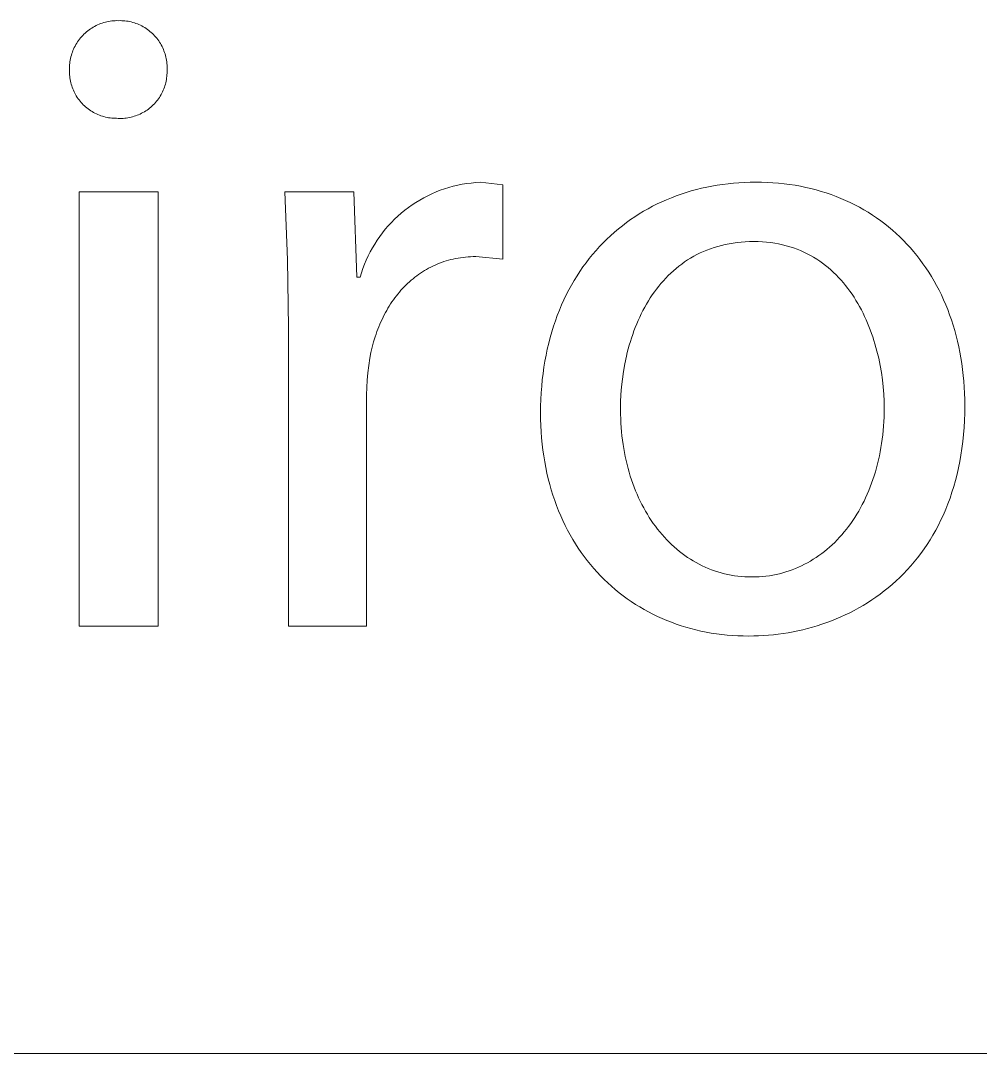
# Model space of a CAD drawing. Header units: millimetres. Extents: x -582 to 3448, y -204 to 2611.
# Drawn here: x 2641.4 to 2684.58, y -204.25 to -157.81 of the extents above; entities that cross this region are included whole.
import ezdxf

# ---------------------------------------------------------------- set-up
doc = ezdxf.new("R2010")
doc.units = ezdxf.units.MM
doc.header["$MEASUREMENT"] = 0
doc.layers.add('Domyślny', color=7, linetype='Continuous', true_color=0x000000)

msp = doc.modelspace()

# ---------------------------------------------------------------- linework, layer by layer
at = {"layer": 'Domyślny', "color": 18, "lineweight": 15, "true_color": 0x000000}
for p, q in [((2645.065, -157.92), (2645.136, -157.898)), ((2645.136, -157.898), (2645.208, -157.878)), ((2645.208, -157.878), (2645.28, -157.861)), ((2645.28, -157.861), (2645.353, -157.846)), ((2645.353, -157.846), (2645.426, -157.834)), ((2645.426, -157.834), (2645.5, -157.824)), ((2645.5, -157.824), (2645.574, -157.817)), ((2645.574, -157.817), (2645.648, -157.812)), ((2645.648, -157.812), (2645.723, -157.81)), ((2645.723, -157.81), (2645.797, -157.811)), ((2645.797, -157.811), (2645.87, -157.81)), ((2645.87, -157.81), (2645.943, -157.811)), ((2645.943, -157.811), (2646.016, -157.814)), ((2646.016, -157.814), (2646.088, -157.821)), ((2646.088, -157.821), (2646.161, -157.829)), ((2646.161, -157.829), (2646.233, -157.84)), ((2646.233, -157.84), (2646.304, -157.854)), ((2646.304, -157.854), (2646.375, -157.87)), ((2646.375, -157.87), (2646.446, -157.889)), ((2646.446, -157.889), (2646.516, -157.91)), ((2644.3, -158.367), (2644.356, -158.318)), ((2644.356, -158.318), (2644.414, -158.271)), ((2644.414, -158.271), (2644.473, -158.226)), ((2644.473, -158.226), (2644.534, -158.183)), ((2644.534, -158.183), (2644.596, -158.142)), ((2644.596, -158.142), (2644.659, -158.104)), ((2644.659, -158.104), (2644.724, -158.067)), ((2644.724, -158.067), (2644.79, -158.033)), ((2644.79, -158.033), (2644.858, -158.001)), ((2644.858, -158.001), (2644.926, -157.972)), ((2644.926, -157.972), (2644.995, -157.945)), ((2644.995, -157.945), (2645.065, -157.92)), ((2646.516, -157.91), (2646.585, -157.933)), ((2646.585, -157.933), (2646.653, -157.959)), ((2646.653, -157.959), (2646.72, -157.987)), ((2646.72, -157.987), (2646.786, -158.017)), ((2646.786, -158.017), (2646.852, -158.05)), ((2646.852, -158.05), (2646.916, -158.085)), ((2646.916, -158.085), (2646.978, -158.122)), ((2646.978, -158.122), (2647.04, -158.161)), ((2647.04, -158.161), (2647.1, -158.202)), ((2647.1, -158.202), (2647.159, -158.245)), ((2647.159, -158.245), (2647.216, -158.291)), ((2647.216, -158.291), (2647.271, -158.338)), ((2647.271, -158.338), (2647.325, -158.387)), ((2643.882, -158.886), (2643.92, -158.822)), ((2643.92, -158.822), (2643.96, -158.76)), ((2643.96, -158.76), (2644.003, -158.699)), ((2644.003, -158.699), (2644.048, -158.639)), ((2644.048, -158.639), (2644.094, -158.581)), ((2644.094, -158.581), (2644.143, -158.525)), ((2644.143, -158.525), (2644.194, -158.471)), ((2644.194, -158.471), (2644.246, -158.418)), ((2644.246, -158.418), (2644.3, -158.367)), ((2647.325, -158.387), (2647.377, -158.438)), ((2647.377, -158.438), (2647.427, -158.491)), ((2647.427, -158.491), (2647.476, -158.545)), ((2647.476, -158.545), (2647.522, -158.601)), ((2647.522, -158.601), (2647.567, -158.659)), ((2647.567, -158.659), (2647.61, -158.718)), ((2647.61, -158.718), (2647.65, -158.779)), ((2647.65, -158.779), (2647.689, -158.84)), ((2643.701, -159.293), (2643.725, -159.223)), ((2643.725, -159.223), (2643.752, -159.153)), ((2643.752, -159.153), (2643.781, -159.085)), ((2643.781, -159.085), (2643.812, -159.017)), ((2643.812, -159.017), (2643.846, -158.951)), ((2643.846, -158.951), (2643.882, -158.886)), ((2647.689, -158.84), (2647.725, -158.904)), ((2647.725, -158.904), (2647.759, -158.968)), ((2647.759, -158.968), (2647.791, -159.034)), ((2647.791, -159.034), (2647.82, -159.1)), ((2647.82, -159.1), (2647.847, -159.168)), ((2647.847, -159.168), (2647.872, -159.236)), ((2647.872, -159.236), (2647.895, -159.306)), ((2643.601, -159.803), (2643.607, -159.728)), ((2643.607, -159.728), (2643.617, -159.655)), ((2643.617, -159.655), (2643.628, -159.581)), ((2643.628, -159.581), (2643.643, -159.508)), ((2643.643, -159.508), (2643.66, -159.436)), ((2643.66, -159.436), (2643.679, -159.364)), ((2643.679, -159.364), (2643.701, -159.293)), ((2647.895, -159.306), (2647.915, -159.376)), ((2647.915, -159.376), (2647.933, -159.447)), ((2647.933, -159.447), (2647.948, -159.518)), ((2647.948, -159.518), (2647.961, -159.59)), ((2647.961, -159.59), (2647.971, -159.662)), ((2647.971, -159.662), (2647.979, -159.734)), ((2647.979, -159.734), (2647.984, -159.807)), ((2643.595, -159.951), (2643.597, -159.877)), ((2643.596, -160.025), (2643.595, -159.951)), ((2643.595, -160.098), (2643.596, -160.025)), ((2643.596, -160.17), (2643.595, -160.098)), ((2643.599, -160.242), (2643.596, -160.17)), ((2643.597, -159.877), (2643.601, -159.803)), ((2647.985, -160.17), (2647.981, -160.243)), ((2647.984, -159.807), (2647.987, -159.88)), ((2647.987, -159.953), (2647.985, -160.025)), ((2647.985, -160.025), (2647.986, -160.098)), ((2647.986, -160.098), (2647.985, -160.17)), ((2647.987, -159.88), (2647.987, -159.953)), ((2643.605, -160.314), (2643.599, -160.242)), ((2643.614, -160.386), (2643.605, -160.314)), ((2643.625, -160.457), (2643.614, -160.386)), ((2643.638, -160.528), (2643.625, -160.457)), ((2643.654, -160.599), (2643.638, -160.528)), ((2643.672, -160.669), (2643.654, -160.599)), ((2643.693, -160.738), (2643.672, -160.669)), ((2647.908, -160.67), (2647.887, -160.739)), ((2647.926, -160.6), (2647.908, -160.67)), ((2647.942, -160.529), (2647.926, -160.6)), ((2647.956, -160.458), (2647.942, -160.529)), ((2647.967, -160.387), (2647.956, -160.458)), ((2647.975, -160.315), (2647.967, -160.387)), ((2647.981, -160.243), (2647.975, -160.315)), ((2643.716, -160.807), (2643.693, -160.738)), ((2643.741, -160.874), (2643.716, -160.807)), ((2643.769, -160.941), (2643.741, -160.874)), ((2643.799, -161.007), (2643.769, -160.941)), ((2643.831, -161.071), (2643.799, -161.007)), ((2643.866, -161.135), (2643.831, -161.071)), ((2643.902, -161.197), (2643.866, -161.135)), ((2647.714, -161.137), (2647.678, -161.199)), ((2647.749, -161.073), (2647.714, -161.137)), ((2647.781, -161.008), (2647.749, -161.073)), ((2647.811, -160.943), (2647.781, -161.008)), ((2647.839, -160.876), (2647.811, -160.943)), ((2647.864, -160.808), (2647.839, -160.876)), ((2647.887, -160.739), (2647.864, -160.808)), ((2643.941, -161.258), (2643.902, -161.197)), ((2643.982, -161.318), (2643.941, -161.258)), ((2644.025, -161.376), (2643.982, -161.318)), ((2644.07, -161.433), (2644.025, -161.376)), ((2644.116, -161.488), (2644.07, -161.433)), ((2644.165, -161.541), (2644.116, -161.488)), ((2644.216, -161.593), (2644.165, -161.541)), ((2644.268, -161.643), (2644.216, -161.593)), ((2647.364, -161.596), (2647.312, -161.646)), ((2647.415, -161.544), (2647.364, -161.596)), ((2647.463, -161.49), (2647.415, -161.544)), ((2647.51, -161.435), (2647.463, -161.49)), ((2647.555, -161.378), (2647.51, -161.435)), ((2647.598, -161.32), (2647.555, -161.378)), ((2647.639, -161.26), (2647.598, -161.32)), ((2647.678, -161.199), (2647.639, -161.26)), ((2644.322, -161.691), (2644.268, -161.643)), ((2644.377, -161.737), (2644.322, -161.691)), ((2644.434, -161.782), (2644.377, -161.737)), ((2644.493, -161.824), (2644.434, -161.782)), ((2644.553, -161.864), (2644.493, -161.824)), ((2644.614, -161.902), (2644.553, -161.864)), ((2644.677, -161.938), (2644.614, -161.902)), ((2644.741, -161.972), (2644.677, -161.938)), ((2644.806, -162.004), (2644.741, -161.972)), ((2644.872, -162.033), (2644.806, -162.004)), ((2644.939, -162.06), (2644.872, -162.033)), ((2645.007, -162.085), (2644.939, -162.06)), ((2646.64, -162.065), (2646.572, -162.09)), ((2646.707, -162.038), (2646.64, -162.065)), ((2646.773, -162.008), (2646.707, -162.038)), ((2646.838, -161.976), (2646.773, -162.008)), ((2646.902, -161.942), (2646.838, -161.976)), ((2646.965, -161.906), (2646.902, -161.942)), ((2647.026, -161.868), (2646.965, -161.906)), ((2647.087, -161.828), (2647.026, -161.868)), ((2647.145, -161.785), (2647.087, -161.828)), ((2647.202, -161.741), (2647.145, -161.785)), ((2647.258, -161.694), (2647.202, -161.741)), ((2647.312, -161.646), (2647.258, -161.694)), ((2645.075, -162.107), (2645.007, -162.085)), ((2645.145, -162.127), (2645.075, -162.107)), ((2645.215, -162.145), (2645.145, -162.127)), ((2645.286, -162.16), (2645.215, -162.145)), ((2645.357, -162.173), (2645.286, -162.16)), ((2645.428, -162.183), (2645.357, -162.173)), ((2645.5, -162.191), (2645.428, -162.183)), ((2645.572, -162.196), (2645.5, -162.191)), ((2645.644, -162.199), (2645.572, -162.196)), ((2645.717, -162.2), (2645.644, -162.199)), ((2645.789, -162.204), (2645.717, -162.2)), ((2645.861, -162.206), (2645.789, -162.204)), ((2645.934, -162.206), (2645.861, -162.206)), ((2646.006, -162.203), (2645.934, -162.206)), ((2646.078, -162.197), (2646.006, -162.203)), ((2646.15, -162.189), (2646.078, -162.197)), ((2646.222, -162.179), (2646.15, -162.189)), ((2646.293, -162.166), (2646.222, -162.179)), ((2646.364, -162.15), (2646.293, -162.166)), ((2646.434, -162.133), (2646.364, -162.15)), ((2646.503, -162.112), (2646.434, -162.133)), ((2646.572, -162.09), (2646.503, -162.112)), ((2660.472, -165.373), (2660.667, -165.312)), ((2660.667, -165.312), (2660.865, -165.258)), ((2660.865, -165.258), (2661.064, -165.211)), ((2661.064, -165.211), (2661.264, -165.17)), ((2661.264, -165.17), (2661.466, -165.137)), ((2661.466, -165.137), (2661.669, -165.111)), ((2661.669, -165.111), (2661.872, -165.092)), ((2661.872, -165.092), (2662.076, -165.08)), ((2662.076, -165.08), (2663.096, -165.187)), ((2663.096, -165.187), (2663.096, -168.542)), ((2672.032, -165.348), (2672.266, -165.295)), ((2672.266, -165.295), (2672.503, -165.249)), ((2672.503, -165.249), (2672.741, -165.207)), ((2672.741, -165.207), (2672.982, -165.172)), ((2672.982, -165.172), (2673.225, -165.141)), ((2673.225, -165.141), (2673.47, -165.116)), ((2673.47, -165.116), (2673.716, -165.097)), ((2673.716, -165.097), (2673.965, -165.083)), ((2673.965, -165.083), (2674.215, -165.074)), ((2674.215, -165.074), (2674.468, -165.072)), ((2674.468, -165.072), (2674.729, -165.075)), ((2674.729, -165.075), (2674.988, -165.083)), ((2674.988, -165.083), (2675.244, -165.098)), ((2675.244, -165.098), (2675.498, -165.119)), ((2675.498, -165.119), (2675.748, -165.145)), ((2675.748, -165.145), (2675.996, -165.177)), ((2675.996, -165.177), (2676.241, -165.215)), ((2676.241, -165.215), (2676.482, -165.259)), ((2676.482, -165.259), (2676.721, -165.308)), ((2676.721, -165.308), (2676.957, -165.362)), ((2644.026, -165.514), (2647.582, -165.514)), ((2644.026, -185.041), (2644.026, -165.514)), ((2647.582, -165.514), (2647.582, -185.041)), ((2653.411, -168.561), (2653.286, -165.509)), ((2653.286, -165.509), (2656.386, -165.509)), ((2656.386, -165.509), (2656.52, -169.347)), ((2659.356, -165.877), (2659.534, -165.777)), ((2659.534, -165.777), (2659.716, -165.683)), ((2659.716, -165.683), (2659.901, -165.596)), ((2659.901, -165.596), (2660.089, -165.515)), ((2660.089, -165.515), (2660.279, -165.44)), ((2660.279, -165.44), (2660.472, -165.373)), ((2670.463, -165.861), (2670.68, -165.772)), ((2670.68, -165.772), (2670.898, -165.688)), ((2670.898, -165.688), (2671.12, -165.609)), ((2671.12, -165.609), (2671.344, -165.536)), ((2671.344, -165.536), (2671.571, -165.468)), ((2671.571, -165.468), (2671.8, -165.405)), ((2671.8, -165.405), (2672.032, -165.348)), ((2676.957, -165.362), (2677.189, -165.422)), ((2677.189, -165.422), (2677.419, -165.487)), ((2677.419, -165.487), (2677.645, -165.558)), ((2677.645, -165.558), (2677.868, -165.634)), ((2677.868, -165.634), (2678.088, -165.716)), ((2678.088, -165.716), (2678.304, -165.802)), ((2658.681, -166.338), (2658.843, -166.214)), ((2658.843, -166.214), (2659.01, -166.096)), ((2659.01, -166.096), (2659.181, -165.983)), ((2659.181, -165.983), (2659.356, -165.877)), ((2669.628, -166.268), (2669.833, -166.159)), ((2669.833, -166.159), (2670.04, -166.054)), ((2670.04, -166.054), (2670.25, -165.955)), ((2670.25, -165.955), (2670.463, -165.861)), ((2678.304, -165.802), (2678.517, -165.894)), ((2678.517, -165.894), (2678.727, -165.991)), ((2678.727, -165.991), (2678.933, -166.093)), ((2678.933, -166.093), (2679.135, -166.2)), ((2679.135, -166.2), (2679.334, -166.312)), ((2658.22, -166.742), (2658.369, -166.602)), ((2658.369, -166.602), (2658.522, -166.467)), ((2658.522, -166.467), (2658.681, -166.338)), ((2668.844, -166.757), (2669.035, -166.627)), ((2669.035, -166.627), (2669.23, -166.502)), ((2669.23, -166.502), (2669.427, -166.383)), ((2669.427, -166.383), (2669.628, -166.268)), ((2679.334, -166.312), (2679.53, -166.429)), ((2679.53, -166.429), (2679.721, -166.551)), ((2679.721, -166.551), (2679.909, -166.677)), ((2679.909, -166.677), (2680.094, -166.809)), ((2657.804, -167.192), (2657.937, -167.037)), ((2657.937, -167.037), (2658.076, -166.887)), ((2658.076, -166.887), (2658.22, -166.742)), ((2668.114, -167.325), (2668.291, -167.176)), ((2668.291, -167.176), (2668.472, -167.031)), ((2668.472, -167.031), (2668.656, -166.892)), ((2668.656, -166.892), (2668.844, -166.757)), ((2680.094, -166.809), (2680.274, -166.945)), ((2680.274, -166.945), (2680.451, -167.086)), ((2680.451, -167.086), (2680.624, -167.231)), ((2657.437, -167.683), (2657.553, -167.516)), ((2657.553, -167.516), (2657.676, -167.352)), ((2657.676, -167.352), (2657.804, -167.192)), ((2667.606, -167.803), (2667.772, -167.639)), ((2667.772, -167.639), (2667.941, -167.48)), ((2667.941, -167.48), (2668.114, -167.325)), ((2680.624, -167.231), (2680.793, -167.381)), ((2680.793, -167.381), (2680.957, -167.536)), ((2680.957, -167.536), (2681.118, -167.695)), ((2657.123, -168.21), (2657.221, -168.031)), ((2657.221, -168.031), (2657.326, -167.855)), ((2657.326, -167.855), (2657.437, -167.683)), ((2667.287, -168.145), (2667.445, -167.971)), ((2667.445, -167.971), (2667.606, -167.803)), ((2672.436, -168.065), (2672.278, -168.125)), ((2672.596, -168.011), (2672.436, -168.065)), ((2672.76, -167.961), (2672.596, -168.011)), ((2672.927, -167.916), (2672.76, -167.961)), ((2673.098, -167.876), (2672.927, -167.916)), ((2673.271, -167.841), (2673.098, -167.876)), ((2673.449, -167.811), (2673.271, -167.841)), ((2673.63, -167.787), (2673.449, -167.811)), ((2673.814, -167.767), (2673.63, -167.787)), ((2674.001, -167.754), (2673.814, -167.767)), ((2674.192, -167.745), (2674.001, -167.754)), ((2674.387, -167.742), (2674.192, -167.745)), ((2674.582, -167.745), (2674.387, -167.742)), ((2674.773, -167.754), (2674.582, -167.745)), ((2674.961, -167.769), (2674.773, -167.754)), ((2675.145, -167.79), (2674.961, -167.769)), ((2675.325, -167.817), (2675.145, -167.79)), ((2675.502, -167.849), (2675.325, -167.817)), ((2675.675, -167.886), (2675.502, -167.849)), ((2675.845, -167.929), (2675.675, -167.886)), ((2676.011, -167.977), (2675.845, -167.929)), ((2676.174, -168.03), (2676.011, -167.977)), ((2676.333, -168.088), (2676.174, -168.03)), ((2676.488, -168.15), (2676.333, -168.088)), ((2681.118, -167.695), (2681.275, -167.858)), ((2681.275, -167.858), (2681.428, -168.026)), ((2681.428, -168.026), (2681.576, -168.198)), ((2653.447, -171.615), (2653.411, -168.561)), ((2656.866, -168.767), (2656.945, -168.578)), ((2656.945, -168.578), (2657.031, -168.393)), ((2657.031, -168.393), (2657.123, -168.21)), ((2660.755, -168.556), (2660.649, -168.583)), ((2660.862, -168.531), (2660.755, -168.556)), ((2660.97, -168.508), (2660.862, -168.531)), ((2661.079, -168.488), (2660.97, -168.508)), ((2661.189, -168.47), (2661.079, -168.488)), ((2661.301, -168.455), (2661.189, -168.47)), ((2661.413, -168.443), (2661.301, -168.455)), ((2661.527, -168.434), (2661.413, -168.443)), ((2661.642, -168.427), (2661.527, -168.434)), ((2661.758, -168.423), (2661.642, -168.427)), ((2661.875, -168.421), (2661.758, -168.423)), ((2663.096, -168.542), (2661.875, -168.421)), ((2666.839, -168.694), (2666.984, -168.506)), ((2666.984, -168.506), (2667.134, -168.323)), ((2667.134, -168.323), (2667.287, -168.145)), ((2671.405, -168.572), (2671.271, -168.661)), ((2671.543, -168.487), (2671.405, -168.572)), ((2671.683, -168.406), (2671.543, -168.487)), ((2671.827, -168.329), (2671.683, -168.406)), ((2671.974, -168.257), (2671.827, -168.329)), ((2672.125, -168.188), (2671.974, -168.257)), ((2672.278, -168.125), (2672.125, -168.188)), ((2676.64, -168.218), (2676.488, -168.15)), ((2676.789, -168.29), (2676.64, -168.218)), ((2676.934, -168.367), (2676.789, -168.29)), ((2677.076, -168.448), (2676.934, -168.367)), ((2677.214, -168.534), (2677.076, -168.448)), ((2677.349, -168.623), (2677.214, -168.534)), ((2681.576, -168.198), (2681.721, -168.374)), ((2681.721, -168.374), (2681.861, -168.555)), ((2681.861, -168.555), (2681.997, -168.74)), ((2656.727, -169.152), (2656.793, -168.958)), ((2656.793, -168.958), (2656.866, -168.767)), ((2659.662, -168.993), (2659.571, -169.047)), ((2659.755, -168.942), (2659.662, -168.993)), ((2659.849, -168.893), (2659.755, -168.942)), ((2659.945, -168.846), (2659.849, -168.893)), ((2660.042, -168.801), (2659.945, -168.846)), ((2660.14, -168.759), (2660.042, -168.801)), ((2660.239, -168.719), (2660.14, -168.759)), ((2660.34, -168.681), (2660.239, -168.719)), ((2660.442, -168.646), (2660.34, -168.681)), ((2660.545, -168.614), (2660.442, -168.646)), ((2660.649, -168.583), (2660.545, -168.614)), ((2666.562, -169.084), (2666.699, -168.886)), ((2666.699, -168.886), (2666.839, -168.694)), ((2670.888, -168.952), (2670.767, -169.056)), ((2671.013, -168.851), (2670.888, -168.952)), ((2671.14, -168.754), (2671.013, -168.851)), ((2671.271, -168.661), (2671.14, -168.754)), ((2677.48, -168.717), (2677.349, -168.623)), ((2677.609, -168.814), (2677.48, -168.717)), ((2677.734, -168.916), (2677.609, -168.814)), ((2677.855, -169.021), (2677.734, -168.916)), ((2677.974, -169.129), (2677.855, -169.021)), ((2681.997, -168.74), (2682.128, -168.929)), ((2682.128, -168.929), (2682.255, -169.122)), ((2656.52, -169.347), (2656.668, -169.347)), ((2656.668, -169.347), (2656.727, -169.152)), ((2658.969, -169.483), (2658.889, -169.554)), ((2659.051, -169.415), (2658.969, -169.483)), ((2659.134, -169.348), (2659.051, -169.415)), ((2659.219, -169.284), (2659.134, -169.348)), ((2659.305, -169.221), (2659.219, -169.284)), ((2659.392, -169.161), (2659.305, -169.221)), ((2659.481, -169.103), (2659.392, -169.161)), ((2659.571, -169.047), (2659.481, -169.103)), ((2666.18, -169.702), (2666.303, -169.491)), ((2666.303, -169.491), (2666.43, -169.285)), ((2666.43, -169.285), (2666.562, -169.084)), ((2670.314, -169.508), (2670.208, -169.629)), ((2670.422, -169.39), (2670.314, -169.508)), ((2670.534, -169.275), (2670.422, -169.39)), ((2670.649, -169.164), (2670.534, -169.275)), ((2670.767, -169.056), (2670.649, -169.164)), ((2678.089, -169.241), (2677.974, -169.129)), ((2678.2, -169.357), (2678.089, -169.241)), ((2678.309, -169.475), (2678.2, -169.357)), ((2678.415, -169.597), (2678.309, -169.475)), ((2682.255, -169.122), (2682.378, -169.319)), ((2682.378, -169.319), (2682.496, -169.52)), ((2658.51, -169.937), (2658.439, -170.019)), ((2658.583, -169.857), (2658.51, -169.937)), ((2658.657, -169.778), (2658.583, -169.857)), ((2658.733, -169.701), (2658.657, -169.778)), ((2658.81, -169.627), (2658.733, -169.701)), ((2658.889, -169.554), (2658.81, -169.627)), ((2665.949, -170.138), (2666.062, -169.918)), ((2666.062, -169.918), (2666.18, -169.702)), ((2670.006, -169.88), (2669.91, -170.01)), ((2670.106, -169.753), (2670.006, -169.88)), ((2670.208, -169.629), (2670.106, -169.753)), ((2678.517, -169.722), (2678.415, -169.597)), ((2678.616, -169.85), (2678.517, -169.722)), ((2678.712, -169.98), (2678.616, -169.85)), ((2682.496, -169.52), (2682.61, -169.724)), ((2682.61, -169.724), (2682.719, -169.933)), ((2682.719, -169.933), (2682.823, -170.146)), ((2658.169, -170.367), (2658.105, -170.458)), ((2658.234, -170.277), (2658.169, -170.367)), ((2658.301, -170.19), (2658.234, -170.277)), ((2658.369, -170.104), (2658.301, -170.19)), ((2658.439, -170.019), (2658.369, -170.104)), ((2665.737, -170.591), (2665.84, -170.362)), ((2665.84, -170.362), (2665.949, -170.138)), ((2669.64, -170.416), (2669.556, -170.557)), ((2669.727, -170.278), (2669.64, -170.416)), ((2669.817, -170.143), (2669.727, -170.278)), ((2669.91, -170.01), (2669.817, -170.143)), ((2678.805, -170.113), (2678.712, -169.98)), ((2678.895, -170.249), (2678.805, -170.113)), ((2678.981, -170.387), (2678.895, -170.249)), ((2679.065, -170.527), (2678.981, -170.387)), ((2682.823, -170.146), (2682.923, -170.362)), ((2682.923, -170.362), (2683.018, -170.582)), ((2657.867, -170.841), (2657.812, -170.94)), ((2657.924, -170.743), (2657.867, -170.841)), ((2657.983, -170.646), (2657.924, -170.743)), ((2658.043, -170.551), (2657.983, -170.646)), ((2658.105, -170.458), (2658.043, -170.551)), ((2665.544, -171.062), (2665.638, -170.824)), ((2665.638, -170.824), (2665.737, -170.591)), ((2669.398, -170.846), (2669.323, -170.993)), ((2669.476, -170.7), (2669.398, -170.846)), ((2669.556, -170.557), (2669.476, -170.7)), ((2679.146, -170.669), (2679.065, -170.527)), ((2679.223, -170.814), (2679.146, -170.669)), ((2679.298, -170.961), (2679.223, -170.814)), ((2683.018, -170.582), (2683.109, -170.806)), ((2683.109, -170.806), (2683.194, -171.033)), ((2657.607, -171.355), (2657.56, -171.463)), ((2657.656, -171.249), (2657.607, -171.355)), ((2657.706, -171.145), (2657.656, -171.249)), ((2657.758, -171.042), (2657.706, -171.145)), ((2657.812, -170.94), (2657.758, -171.042)), ((2665.373, -171.55), (2665.456, -171.304)), ((2665.456, -171.304), (2665.544, -171.062)), ((2669.182, -171.295), (2669.116, -171.448)), ((2669.251, -171.143), (2669.182, -171.295)), ((2669.323, -170.993), (2669.251, -171.143)), ((2679.369, -171.109), (2679.298, -170.961)), ((2679.438, -171.259), (2679.369, -171.109)), ((2679.504, -171.411), (2679.438, -171.259)), ((2683.194, -171.033), (2683.275, -171.264)), ((2683.275, -171.264), (2683.351, -171.499)), ((2653.447, -185.036), (2653.447, -171.615)), ((2657.429, -171.794), (2657.389, -171.907)), ((2657.471, -171.682), (2657.429, -171.794)), ((2657.515, -171.572), (2657.471, -171.682)), ((2657.56, -171.463), (2657.515, -171.572)), ((2665.222, -172.056), (2665.295, -171.801)), ((2665.295, -171.801), (2665.373, -171.55)), ((2668.993, -171.761), (2668.936, -171.921)), ((2669.053, -171.604), (2668.993, -171.761)), ((2669.116, -171.448), (2669.053, -171.604)), ((2679.567, -171.564), (2679.504, -171.411)), ((2679.626, -171.718), (2679.567, -171.564)), ((2679.683, -171.874), (2679.626, -171.718)), ((2683.351, -171.499), (2683.422, -171.737)), ((2683.422, -171.737), (2683.488, -171.978)), ((2657.28, -172.255), (2657.216, -172.493)), ((2657.351, -172.022), (2657.28, -172.255)), ((2657.389, -171.907), (2657.351, -172.022)), ((2665.155, -172.316), (2665.222, -172.056)), ((2668.83, -172.243), (2668.782, -172.407)), ((2668.882, -172.081), (2668.83, -172.243)), ((2668.936, -171.921), (2668.882, -172.081)), ((2679.738, -172.031), (2679.683, -171.874)), ((2679.789, -172.189), (2679.738, -172.031)), ((2679.837, -172.348), (2679.789, -172.189)), ((2683.488, -171.978), (2683.549, -172.223)), ((2683.549, -172.223), (2683.605, -172.471)), ((2657.16, -172.736), (2657.111, -172.984)), ((2657.216, -172.493), (2657.16, -172.736)), ((2665.036, -172.847), (2665.093, -172.579)), ((2665.093, -172.579), (2665.155, -172.316)), ((2668.694, -172.738), (2668.654, -172.905)), ((2668.736, -172.572), (2668.694, -172.738)), ((2668.782, -172.407), (2668.736, -172.572)), ((2679.926, -172.668), (2679.837, -172.348)), ((2680.004, -172.99), (2679.926, -172.668)), ((2683.605, -172.471), (2683.656, -172.722)), ((2683.656, -172.722), (2683.701, -172.977)), ((2657.111, -172.984), (2657.063, -173.313)), ((2664.941, -173.396), (2664.986, -173.12)), ((2664.986, -173.12), (2665.036, -172.847)), ((2668.654, -172.905), (2668.583, -173.242)), ((2680.071, -173.314), (2680.004, -172.99)), ((2683.701, -172.977), (2683.742, -173.235)), ((2657.024, -173.642), (2656.994, -173.972)), ((2657.063, -173.313), (2657.024, -173.642)), ((2664.868, -173.961), (2664.902, -173.676)), ((2664.902, -173.676), (2664.941, -173.396)), ((2668.523, -173.583), (2668.474, -173.927)), ((2668.583, -173.242), (2668.523, -173.583)), ((2680.127, -173.638), (2680.071, -173.314)), ((2680.172, -173.961), (2680.127, -173.638)), ((2683.742, -173.235), (2683.777, -173.496)), ((2683.777, -173.496), (2683.807, -173.76)), ((2656.994, -173.972), (2656.974, -174.304)), ((2664.841, -174.25), (2664.868, -173.961)), ((2668.474, -173.927), (2668.436, -174.272)), ((2680.207, -174.283), (2680.172, -173.961)), ((2683.807, -173.76), (2683.831, -174.027)), ((2683.831, -174.027), (2683.851, -174.296)), ((2656.974, -174.304), (2656.963, -174.635)), ((2664.804, -174.84), (2664.819, -174.543)), ((2664.819, -174.543), (2664.841, -174.25)), ((2668.436, -174.272), (2668.409, -174.618)), ((2680.232, -174.603), (2680.207, -174.283)), ((2680.247, -174.919), (2680.232, -174.603)), ((2683.851, -174.296), (2683.864, -174.569)), ((2683.864, -174.569), (2683.873, -174.845)), ((2656.963, -174.635), (2656.963, -185.036)), ((2664.794, -175.141), (2664.804, -174.84)), ((2668.393, -174.965), (2668.388, -175.312)), ((2668.409, -174.618), (2668.393, -174.965)), ((2680.252, -175.231), (2680.247, -174.919)), ((2683.873, -174.845), (2683.875, -175.124)), ((2664.791, -175.446), (2664.794, -175.141)), ((2664.794, -175.733), (2664.791, -175.446)), ((2668.388, -175.312), (2668.39, -175.511)), ((2668.39, -175.511), (2668.395, -175.71)), ((2680.244, -175.64), (2680.25, -175.436)), ((2680.25, -175.436), (2680.252, -175.231)), ((2683.872, -175.458), (2683.861, -175.787)), ((2683.875, -175.124), (2683.872, -175.458)), ((2664.803, -176.018), (2664.794, -175.733)), ((2668.395, -175.71), (2668.404, -175.906)), ((2668.404, -175.906), (2668.417, -176.101)), ((2680.222, -176.042), (2680.235, -175.842)), ((2680.235, -175.842), (2680.244, -175.64)), ((2683.861, -175.787), (2683.843, -176.11)), ((2664.818, -176.298), (2664.803, -176.018)), ((2664.838, -176.576), (2664.818, -176.298)), ((2668.417, -176.101), (2668.432, -176.295)), ((2668.432, -176.295), (2668.452, -176.486)), ((2680.162, -176.629), (2680.186, -176.436)), ((2680.186, -176.436), (2680.206, -176.24)), ((2680.206, -176.24), (2680.222, -176.042)), ((2683.818, -176.428), (2683.786, -176.739)), ((2683.843, -176.11), (2683.818, -176.428)), ((2664.865, -176.85), (2664.838, -176.576)), ((2664.896, -177.12), (2664.865, -176.85)), ((2668.452, -176.486), (2668.475, -176.676)), ((2668.475, -176.676), (2668.501, -176.864)), ((2668.501, -176.864), (2668.53, -177.049)), ((2680.105, -177.011), (2680.136, -176.821)), ((2680.136, -176.821), (2680.162, -176.629)), ((2683.786, -176.739), (2683.748, -177.044)), ((2664.934, -177.386), (2664.896, -177.12)), ((2664.977, -177.65), (2664.934, -177.386)), ((2668.53, -177.049), (2668.563, -177.233)), ((2668.563, -177.233), (2668.599, -177.415)), ((2679.994, -177.567), (2680.034, -177.384)), ((2680.034, -177.384), (2680.072, -177.198)), ((2680.072, -177.198), (2680.105, -177.011)), ((2683.703, -177.344), (2683.651, -177.638)), ((2683.748, -177.044), (2683.703, -177.344)), ((2665.025, -177.909), (2664.977, -177.65)), ((2668.599, -177.415), (2668.639, -177.595)), ((2668.639, -177.595), (2668.681, -177.772)), ((2668.681, -177.772), (2668.727, -177.948)), ((2679.904, -177.926), (2679.95, -177.747)), ((2679.95, -177.747), (2679.994, -177.567)), ((2683.651, -177.638), (2683.593, -177.926)), ((2665.079, -178.165), (2665.025, -177.909)), ((2665.138, -178.416), (2665.079, -178.165)), ((2668.727, -177.948), (2668.776, -178.121)), ((2668.776, -178.121), (2668.828, -178.292)), ((2668.828, -178.292), (2668.883, -178.46)), ((2679.744, -178.446), (2679.8, -178.275)), ((2679.8, -178.275), (2679.854, -178.101)), ((2679.854, -178.101), (2679.904, -177.926)), ((2683.529, -178.208), (2683.459, -178.485)), ((2683.593, -177.926), (2683.529, -178.208)), ((2665.203, -178.665), (2665.138, -178.416)), ((2665.272, -178.909), (2665.203, -178.665)), ((2668.883, -178.46), (2668.941, -178.627)), ((2668.941, -178.627), (2669.002, -178.79)), ((2669.002, -178.79), (2669.066, -178.952)), ((2679.557, -178.943), (2679.622, -178.78)), ((2679.622, -178.78), (2679.685, -178.614)), ((2679.685, -178.614), (2679.744, -178.446)), ((2683.382, -178.756), (2683.3, -179.021)), ((2683.459, -178.485), (2683.382, -178.756)), ((2665.347, -179.149), (2665.272, -178.909)), ((2665.427, -179.386), (2665.347, -179.149)), ((2669.066, -178.952), (2669.133, -179.11)), ((2669.133, -179.11), (2669.203, -179.267)), ((2679.417, -179.262), (2679.488, -179.104)), ((2679.488, -179.104), (2679.557, -178.943)), ((2683.3, -179.021), (2683.212, -179.281)), ((2665.511, -179.619), (2665.427, -179.386)), ((2665.601, -179.847), (2665.511, -179.619)), ((2669.203, -179.267), (2669.276, -179.42)), ((2669.276, -179.42), (2669.351, -179.571)), ((2669.351, -179.571), (2669.43, -179.719)), ((2669.43, -179.719), (2669.511, -179.864)), ((2679.104, -179.865), (2679.186, -179.718)), ((2679.186, -179.718), (2679.266, -179.569)), ((2679.266, -179.569), (2679.343, -179.417)), ((2679.343, -179.417), (2679.417, -179.262)), ((2683.119, -179.535), (2683.02, -179.783)), ((2683.212, -179.281), (2683.119, -179.535)), ((2665.696, -180.072), (2665.601, -179.847)), ((2665.795, -180.293), (2665.696, -180.072)), ((2669.511, -179.864), (2669.595, -180.007)), ((2669.595, -180.007), (2669.681, -180.146)), ((2669.681, -180.146), (2669.77, -180.283)), ((2678.84, -180.286), (2678.93, -180.149)), ((2678.93, -180.149), (2679.018, -180.008)), ((2679.018, -180.008), (2679.104, -179.865)), ((2682.915, -180.026), (2682.805, -180.263)), ((2683.02, -179.783), (2682.915, -180.026)), ((2665.899, -180.51), (2665.795, -180.293)), ((2666.008, -180.722), (2665.899, -180.51)), ((2669.77, -180.283), (2669.862, -180.417)), ((2669.862, -180.417), (2669.957, -180.547)), ((2669.957, -180.547), (2670.054, -180.675)), ((2678.552, -180.68), (2678.651, -180.552)), ((2678.651, -180.552), (2678.746, -180.42)), ((2678.746, -180.42), (2678.84, -180.286)), ((2682.69, -180.494), (2682.571, -180.72)), ((2682.805, -180.263), (2682.69, -180.494)), ((2666.121, -180.931), (2666.008, -180.722)), ((2666.239, -181.135), (2666.121, -180.931)), ((2670.054, -180.675), (2670.153, -180.799)), ((2670.153, -180.799), (2670.255, -180.92)), ((2670.255, -180.92), (2670.36, -181.038)), ((2670.36, -181.038), (2670.467, -181.153)), ((2678.135, -181.159), (2678.243, -181.044)), ((2678.243, -181.044), (2678.348, -180.926)), ((2678.348, -180.926), (2678.452, -180.805)), ((2678.452, -180.805), (2678.552, -180.68)), ((2682.446, -180.941), (2682.316, -181.155)), ((2682.571, -180.72), (2682.446, -180.941)), ((2666.361, -181.335), (2666.239, -181.135)), ((2666.488, -181.531), (2666.361, -181.335)), ((2666.619, -181.722), (2666.488, -181.531)), ((2670.467, -181.153), (2670.576, -181.264)), ((2670.576, -181.264), (2670.688, -181.372)), ((2670.688, -181.372), (2670.802, -181.477)), ((2670.802, -181.477), (2670.918, -181.578)), ((2670.918, -181.578), (2671.037, -181.675)), ((2677.68, -181.584), (2677.797, -181.483)), ((2677.797, -181.483), (2677.912, -181.379)), ((2677.912, -181.379), (2678.024, -181.271)), ((2678.024, -181.271), (2678.135, -181.159)), ((2682.043, -181.569), (2681.9, -181.767)), ((2682.182, -181.365), (2682.043, -181.569)), ((2682.316, -181.155), (2682.182, -181.365)), ((2666.754, -181.91), (2666.619, -181.722)), ((2666.893, -182.093), (2666.754, -181.91)), ((2671.037, -181.675), (2671.157, -181.769)), ((2671.157, -181.769), (2671.28, -181.86)), ((2671.28, -181.86), (2671.405, -181.946)), ((2671.405, -181.946), (2671.533, -182.029)), ((2671.533, -182.029), (2671.662, -182.108)), ((2676.933, -182.113), (2677.062, -182.034)), ((2677.062, -182.034), (2677.19, -181.952)), ((2677.19, -181.952), (2677.316, -181.866)), ((2677.316, -181.866), (2677.439, -181.775)), ((2677.439, -181.775), (2677.56, -181.682)), ((2677.56, -181.682), (2677.68, -181.584)), ((2681.752, -181.961), (2681.601, -182.148)), ((2681.9, -181.767), (2681.752, -181.961)), ((2667.037, -182.271), (2666.893, -182.093)), ((2667.185, -182.445), (2667.037, -182.271)), ((2667.337, -182.615), (2667.185, -182.445)), ((2671.662, -182.108), (2671.793, -182.183)), ((2671.793, -182.183), (2671.927, -182.255)), ((2671.927, -182.255), (2672.062, -182.322)), ((2672.062, -182.322), (2672.199, -182.386)), ((2672.199, -182.386), (2672.338, -182.445)), ((2672.338, -182.445), (2672.479, -182.5)), ((2672.479, -182.5), (2672.622, -182.551)), ((2675.974, -182.554), (2676.116, -182.503)), ((2676.116, -182.503), (2676.257, -182.448)), ((2676.257, -182.448), (2676.395, -182.389)), ((2676.395, -182.389), (2676.533, -182.326)), ((2676.533, -182.326), (2676.668, -182.259)), ((2676.668, -182.259), (2676.801, -182.188)), ((2676.801, -182.188), (2676.933, -182.113)), ((2681.285, -182.508), (2681.122, -182.679)), ((2681.445, -182.331), (2681.285, -182.508)), ((2681.601, -182.148), (2681.445, -182.331)), ((2667.492, -182.78), (2667.337, -182.615)), ((2667.652, -182.941), (2667.492, -182.78)), ((2667.815, -183.097), (2667.652, -182.941)), ((2672.622, -182.551), (2672.767, -182.598)), ((2672.767, -182.598), (2672.914, -182.641)), ((2672.914, -182.641), (2673.062, -182.68)), ((2673.062, -182.68), (2673.212, -182.714)), ((2673.212, -182.714), (2673.363, -182.744)), ((2673.363, -182.744), (2673.517, -182.769)), ((2673.517, -182.769), (2673.672, -182.79)), ((2673.672, -182.79), (2673.828, -182.806)), ((2673.828, -182.806), (2673.986, -182.818)), ((2673.986, -182.818), (2674.146, -182.825)), ((2674.146, -182.825), (2674.306, -182.827)), ((2674.306, -182.827), (2674.465, -182.825)), ((2674.465, -182.825), (2674.622, -182.818)), ((2674.622, -182.818), (2674.778, -182.806)), ((2674.778, -182.806), (2674.933, -182.79)), ((2674.933, -182.79), (2675.086, -182.769)), ((2675.086, -182.769), (2675.238, -182.744)), ((2675.238, -182.744), (2675.388, -182.715)), ((2675.388, -182.715), (2675.537, -182.681)), ((2675.537, -182.681), (2675.684, -182.643)), ((2675.684, -182.643), (2675.83, -182.601)), ((2675.83, -182.601), (2675.974, -182.554)), ((2680.954, -182.846), (2680.784, -183.007)), ((2681.122, -182.679), (2680.954, -182.846)), ((2667.982, -183.248), (2667.815, -183.097)), ((2668.153, -183.395), (2667.982, -183.248)), ((2668.327, -183.537), (2668.153, -183.395)), ((2680.432, -183.313), (2680.251, -183.458)), ((2680.609, -183.162), (2680.432, -183.313)), ((2680.784, -183.007), (2680.609, -183.162)), ((2668.505, -183.675), (2668.327, -183.537)), ((2668.686, -183.808), (2668.505, -183.675)), ((2668.871, -183.936), (2668.686, -183.808)), ((2679.691, -183.862), (2679.498, -183.987)), ((2679.88, -183.733), (2679.691, -183.862)), ((2680.067, -183.598), (2679.88, -183.733)), ((2680.251, -183.458), (2680.067, -183.598)), ((2669.059, -184.059), (2668.871, -183.936)), ((2669.251, -184.177), (2669.059, -184.059)), ((2669.445, -184.291), (2669.251, -184.177)), ((2669.643, -184.399), (2669.445, -184.291)), ((2678.906, -184.33), (2678.704, -184.434)), ((2679.106, -184.221), (2678.906, -184.33)), ((2679.303, -184.106), (2679.106, -184.221)), ((2679.498, -183.987), (2679.303, -184.106)), ((2669.844, -184.503), (2669.643, -184.399)), ((2670.048, -184.602), (2669.844, -184.503)), ((2670.255, -184.695), (2670.048, -184.602)), ((2670.464, -184.784), (2670.255, -184.695)), ((2670.677, -184.867), (2670.464, -184.784)), ((2677.876, -184.8), (2677.664, -184.879)), ((2678.086, -184.716), (2677.876, -184.8)), ((2678.294, -184.627), (2678.086, -184.716)), ((2678.5, -184.533), (2678.294, -184.627)), ((2678.704, -184.434), (2678.5, -184.533)), ((2647.582, -185.041), (2644.026, -185.041)), ((2656.963, -185.036), (2653.447, -185.036)), ((2670.892, -184.946), (2670.677, -184.867)), ((2671.11, -185.019), (2670.892, -184.946)), ((2671.331, -185.087), (2671.11, -185.019)), ((2671.554, -185.15), (2671.331, -185.087)), ((2671.78, -185.207), (2671.554, -185.15)), ((2672.008, -185.259), (2671.78, -185.207)), ((2672.238, -185.306), (2672.008, -185.259)), ((2676.149, -185.295), (2675.929, -185.335)), ((2676.368, -185.25), (2676.149, -185.295)), ((2676.587, -185.2), (2676.368, -185.25)), ((2676.805, -185.146), (2676.587, -185.2)), ((2677.021, -185.086), (2676.805, -185.146)), ((2677.237, -185.022), (2677.021, -185.086)), ((2677.451, -184.953), (2677.237, -185.022)), ((2677.664, -184.879), (2677.451, -184.953)), ((2672.471, -185.348), (2672.238, -185.306)), ((2672.706, -185.384), (2672.471, -185.348)), ((2672.943, -185.414), (2672.706, -185.384)), ((2673.182, -185.439), (2672.943, -185.414)), ((2673.424, -185.459), (2673.182, -185.439)), ((2673.667, -185.473), (2673.424, -185.459)), ((2673.912, -185.481), (2673.667, -185.473)), ((2674.159, -185.484), (2673.912, -185.481)), ((2674.38, -185.482), (2674.159, -185.484)), ((2674.601, -185.475), (2674.38, -185.482)), ((2674.823, -185.463), (2674.601, -185.475)), ((2675.044, -185.447), (2674.823, -185.463)), ((2675.266, -185.426), (2675.044, -185.447)), ((2675.487, -185.4), (2675.266, -185.426)), ((2675.708, -185.37), (2675.487, -185.4)), ((2675.929, -185.335), (2675.708, -185.37)), ((3444.304, -204.25), (-582.112, -204.25)), ((3444.304, -204.25), (1925.068, -204.25))]:
    msp.add_line(p, q, dxfattribs=at)

doc.saveas('drawing.dxf')
